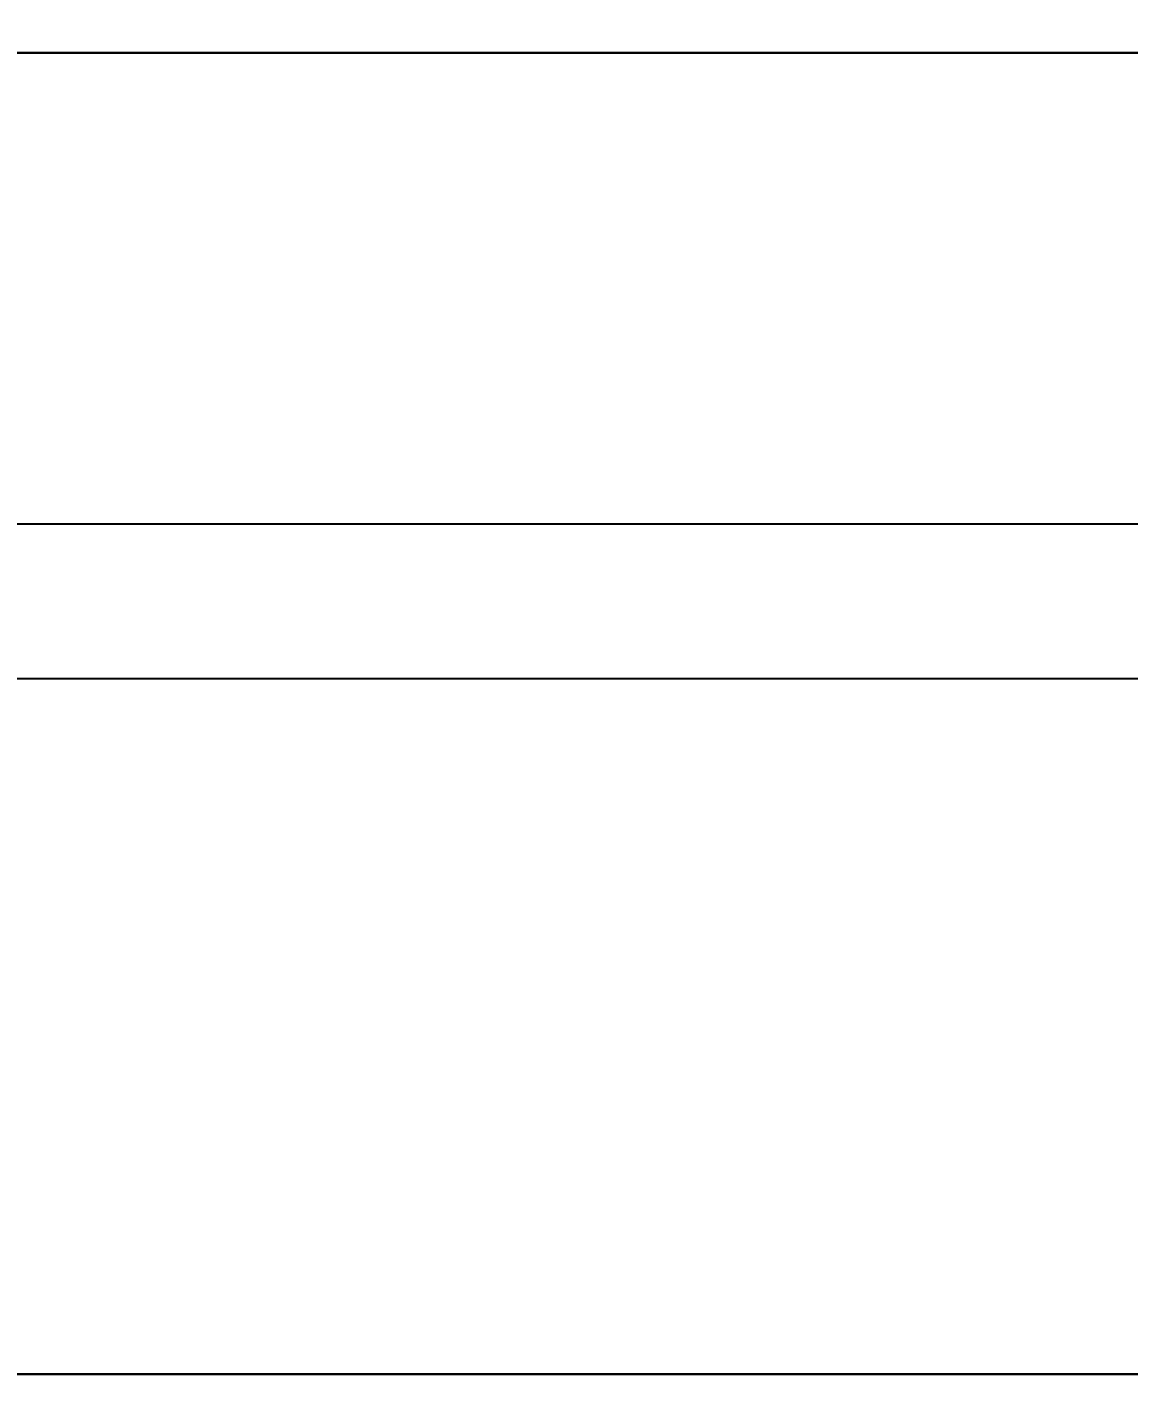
# Model space of a CAD drawing. Header units: metres. Extents: x 0 to 298, y 0 to 162.
# Drawn here: x 182.3835 to 182.5752, y 106.8172 to 107.0517 of the extents above; entities that cross this region are included whole.
import ezdxf

# ---------------------------------------------------------------- set-up
doc = ezdxf.new("R2010")
doc.units = ezdxf.units.M
doc.header["$MEASUREMENT"] = 0
doc.layers.add('BLK_1_FLR_0_BLT_UP_AREA', color=4, linetype='Continuous', lineweight=30)
doc.layers.add('BLK_1_FLR_0_CARPET_AREA', color=10, linetype='Continuous')
doc.layers.add('BLK_1_FLR_0_REGULAR_ROOM_4', color=117, linetype='Continuous')
doc.styles.add('working', font='timesbd.ttf', dxfattribs={"height": 0.25})
doc.dimstyles.new('new model', dxfattribs={"dimtxt": 0.25, "dimasz": 0.23, "dimexe": 0.1, "dimexo": 0.1, "dimgap": 0, "dimtad": 0, "dimtoh": 1, "dimzin": 1, "dimdsep": 46, "dimtxsty": 'working', "dimcen": 0.09, "dimse1": 1, "dimse2": 1, "dimclrd": 8, "dimclre": 8, "dimclrt": 3, "dimadec": 1, "dimazin": 0, "dimtfac": 1, "dimtofl": 0, "dimtmove": 0, "dimatfit": 3, "dimfxl": 0, "dimtolj": 1, "dimtzin": 0, "dimlwd": -1, "dimlwe": -1, "dimarcsym": 0})

# ---------------------------------------------------------------- blocks, each defined once
blk = doc.blocks.new('*D80')
at = {"color": 8}
for p, q in [((181.01038, 108.04274), (184.13195, 108.04274)), ((187.87038, 108.04274), (184.74882, 108.04274))]:
    blk.add_line(p, q, dxfattribs=at)
at = {"color": 8, "lineweight": 35}
for points in [[(181.01038, 108.08107), (181.01038, 108.0044), (180.78038, 108.04274)], [(187.87038, 108.08107), (187.87038, 108.0044), (188.10038, 108.04274)]]:
    blk.add_solid(points, dxfattribs=at)
at = {"layer": 'Defpoints', "color": 0, "lineweight": 35}
for p in [(188.10038, 108.04274), (180.78038, 107.0472), (188.10038, 106.8172)]:
    blk.add_point(p, dxfattribs=at)
at = {"color": 3, "insert": (184.44038, 108.04274), "char_height": 0.25, "attachment_point": 5, "style": 'working'}
blk.add_mtext('\\A1;7.32', dxfattribs=at)
blk = doc.blocks.new('*D256')
at = {"color": 8}
for p, q in [((173.36408, 108.97313), (198.7617, 108.97313)), ((224.97038, 108.97313), (199.57276, 108.97313))]:
    blk.add_line(p, q, dxfattribs=at)
at = {"color": 8, "lineweight": 35}
for points in [[(173.36408, 109.01146), (173.36408, 108.93479), (173.13408, 108.97313)], [(224.97038, 109.01146), (224.97038, 108.93479), (225.20038, 108.97313)]]:
    blk.add_solid(points, dxfattribs=at)
at = {"layer": 'Defpoints', "color": 0, "lineweight": 35}
for p in [(173.13408, 108.97313), (173.13408, 107.0472), (225.20038, 107.0472)]:
    blk.add_point(p, dxfattribs=at)
at = {"color": 3, "insert": (199.16723, 108.97313), "char_height": 0.25, "attachment_point": 5, "style": 'working'}
blk.add_mtext('\\A1;52.07', dxfattribs=at)

msp = doc.modelspace()

# ---------------------------------------------------------------- linework, layer by layer
msp.add_line((225.20038, 107.0472), (173.13408, 107.0472))
at = {"ltscale": 0.25}
for p, q in [((182.22384, 106.96521), (183.72384, 106.96521)), ((182.22384, 106.93827), (183.72384, 106.93827))]:
    msp.add_line(p, q, dxfattribs=at)
msp.add_lwpolyline([(173.13408, 107.0472), (225.20038, 107.0472), (225.2013, 91.89751), (216.30083, 91.89751), (216.30083, 96.2272), (210.33203, 96.2272), (210.33203, 94.4272), (202.33203, 94.4272), (202.33203, 93.4272), (195.84815, 93.4272), (195.84815, 94.4272), (187.8483, 94.4272), (187.8483, 96.2272), (183.35038, 96.2272), (183.35038, 91.8972), (184.35038, 91.8972), (184.35038, 88.3122), (173.13408, 88.3122)], close=True)
at = {"layer": 'BLK_1_FLR_0_BLT_UP_AREA', "color": 26}
msp.add_lwpolyline([(173.13408, 88.3122), (183.35038, 88.3122), (183.35038, 96.2272), (216.30099, 96.22712), (216.30098, 91.89747), (225.20115, 91.89755), (225.19992, 107.0472), (173.13408, 107.0472)], close=True, dxfattribs=at)
at = {"layer": 'BLK_1_FLR_0_CARPET_AREA', "color": 15, "linetype": 'Continuous', "lineweight": 30}
msp.add_lwpolyline([(180.78038, 98.8972), (188.10038, 98.8972), (188.10038, 106.8172), (180.78038, 106.8172)], close=True, dxfattribs=at)
at = {"layer": 'BLK_1_FLR_0_REGULAR_ROOM_4', "color": 3, "lineweight": 30}
msp.add_lwpolyline([(180.78038, 98.8972), (188.10038, 98.8972), (188.10038, 106.8172), (180.78038, 106.8172)], close=True, dxfattribs=at)

# ---------------------------------------------------------------- dimensions: what is measured, and where the dimension line sits
for base, p1, p2, override, picture, middle in [((173.13408, 108.97313), (225.20038, 107.0472), (173.13408, 107.0472), {"dimpost": '\\X'}, '*D256', (199.16723, 108.97313)), ((188.10038, 108.04274), (180.78038, 107.0472), (188.10038, 106.8172), {"dimpost": '\\X', "dimtmove": 2}, '*D80', (184.44038, 108.04274))]:
    dim = msp.add_linear_dim(base=base, p1=p1, p2=p2, dimstyle='new model', override=override)
    dim.commit()
    dim.dimension.update_dxf_attribs({"geometry": picture, "text_midpoint": middle})

doc.saveas('drawing.dxf')
